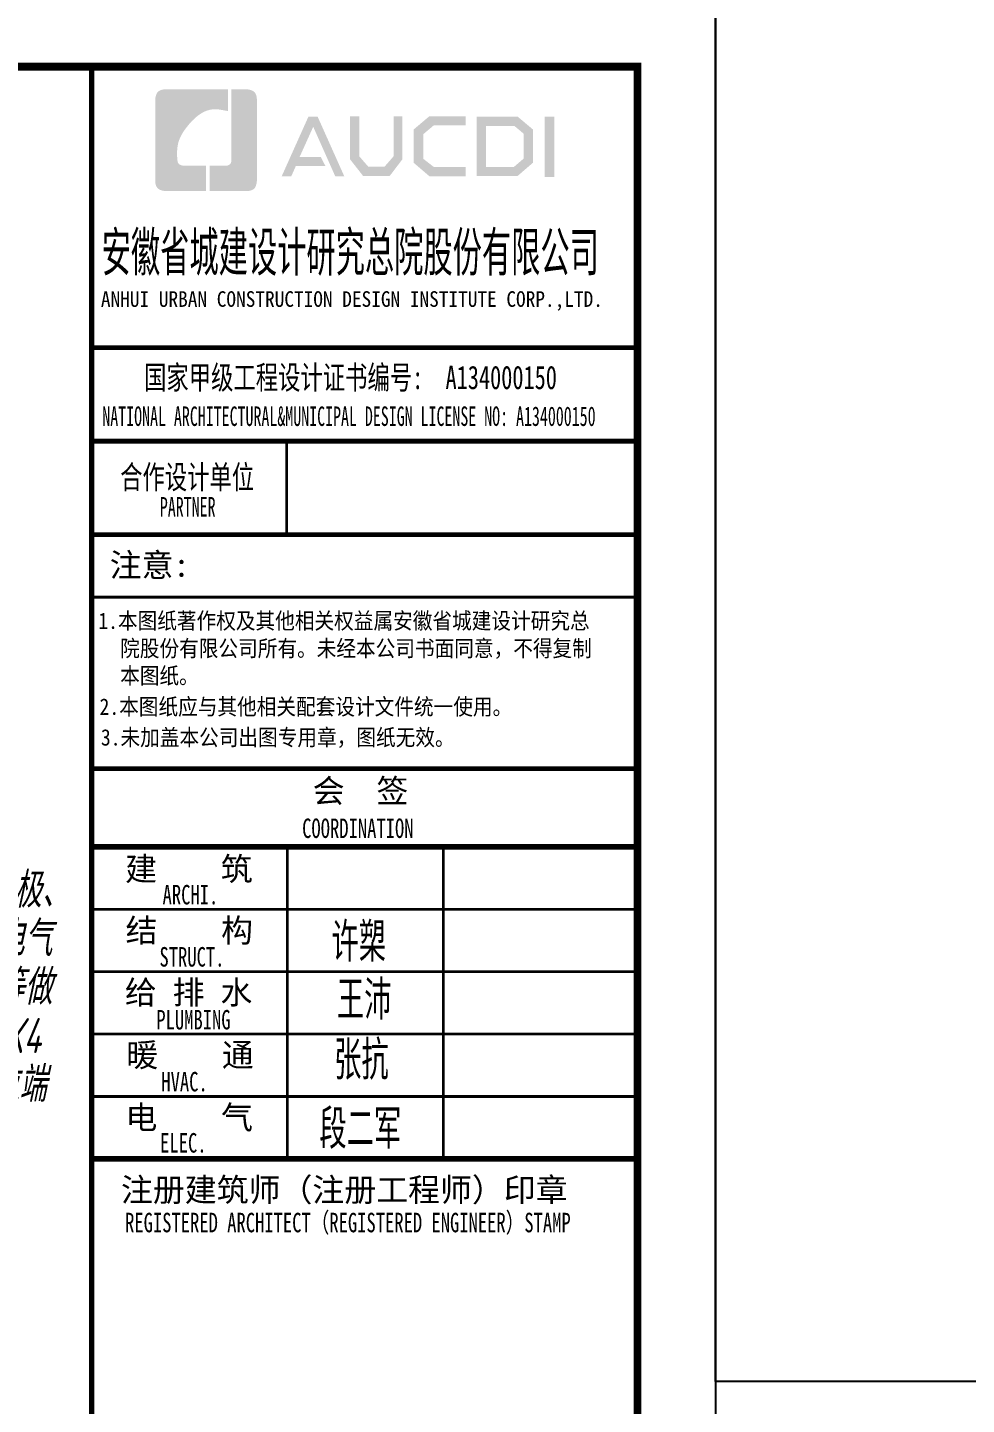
# Model space of a CAD drawing. Extents: x 491024 to 1725648, y 860327 to 1705161.
# Drawn here: x 601392 to 613434, y 1153616 to 1171267 of the extents above; entities that cross this region are included whole.
import ezdxf

# ---------------------------------------------------------------- set-up
doc = ezdxf.new("R2010")
doc.units = 0
doc.header["$LTSCALE"] = 1000
doc.header["$MEASUREMENT"] = 0
for name, color, linetype in [('DIM-照明', 3, 'Continuous'), ('PUB_TITLE', 7, 'Continuous'), ('text', 8, 'Continuous'), ('图框', 140, 'Continuous'), ('图签文字', 147, 'Continuous')]:
    doc.layers.add(name, color=color, linetype=linetype)
doc.styles.add('FFDI-TEXT', font='gbeitc.shx', dxfattribs={"width": 0.8, "height": 4.5, "bigfont": 'hztxt.shx'})
doc.styles.add('HT', font='simhei.ttf')
doc.styles.add('建筑图签-1', font='simhei.ttf', dxfattribs={"width": 0.7})
doc.styles.add('建筑图签-2', font='TXT.shx', dxfattribs={"width": 0.5, "bigfont": 'HZTXT.shx'})

# ---------------------------------------------------------------- blocks, each defined once
blk = doc.blocks.new('院标1')
h = blk.add_hatch(color=150)
h.dxf.hatch_style = 1
h.set_gradient(color1=(33, 113, 253), color2=(33, 113, 253), tint=1, name='INVCURVED')
edge = h.paths.add_edge_path()
edge.add_spline(control_points=[(116373, 648379), (116379, 648379), (116382, 648379), (116391, 648379), (116391, 648379), (116391, 648379), (116616, 648379), (116616, 648379), (116616, 648379), (116616, 648379), (116616, 648054), (116616, 648054), (116616, 648054), (116616, 648054), (116108, 648054), (116108, 648054), (116108, 648054), (116028, 648054), (115963, 648111), (115963, 648199), (115963, 648199), (115963, 648199), (115963, 649215), (115963, 649215), (115963, 649215), (115963, 649295), (116018, 649360), (116108, 649360), (116108, 649360), (116108, 649360), (116897, 649360), (116897, 649360), (116897, 649360), (116897, 649360), (116897, 649080), (116897, 649080), (116897, 649080), (116897, 649080), (116566, 649140), (116356, 648859), (116356, 648859), (116245, 648719), (116240, 648545), (116247, 648466), (116247, 648466), (116254, 648386), (116247, 648466), (116247, 648466), (116247, 648466), (116247, 648466), (116258, 648374), (116373, 648379)], knot_values=[0, 0, 0, 0, 0.071429, 0.071429, 0.071429, 0.107143, 0.142857, 0.142857, 0.142857, 0.178571, 0.214286, 0.214286, 0.214286, 0.25, 0.285714, 0.285714, 0.285714, 0.321429, 0.357143, 0.357143, 0.357143, 0.392857, 0.428571, 0.428571, 0.428571, 0.464286, 0.5, 0.5, 0.5, 0.535714, 0.571429, 0.571429, 0.571429, 0.607143, 0.642857, 0.642857, 0.642857, 0.678571, 0.714286, 0.714286, 0.714286, 0.75, 0.785714, 0.785714, 0.785714, 0.821429, 0.857143, 0.857143, 0.857143, 0.928571, 1, 1, 1, 1], degree=3, periodic=0)
h = blk.add_hatch(color=150)
h.dxf.hatch_style = 1
h.set_gradient(color1=(33, 113, 253), color2=(33, 113, 253), tint=1, name='INVCURVED')
edge = h.paths.add_edge_path()
edge.add_spline(control_points=[(117268, 649215), (117268, 649215), (117268, 648199), (117268, 648199), (117268, 648199), (117268, 648114), (117212, 648054), (117123, 648054), (117123, 648054), (117123, 648054), (116663, 648054), (116663, 648054), (116663, 648054), (116663, 648054), (116663, 648379), (116663, 648379), (116663, 648379), (116663, 648379), (116865, 648379), (116865, 648379), (116865, 648379), (116907, 648379), (116941, 648413), (116941, 648455), (116941, 648455), (116941, 648455), (116941, 649360), (116941, 649360), (116941, 649360), (116941, 649360), (117123, 649360), (117123, 649360), (117123, 649360), (117204, 649360), (117268, 649306), (117268, 649215)], knot_values=[0, 0, 0, 0, 0.1, 0.1, 0.1, 0.15, 0.2, 0.2, 0.2, 0.25, 0.3, 0.3, 0.3, 0.35, 0.4, 0.4, 0.4, 0.45, 0.5, 0.5, 0.5, 0.55, 0.6, 0.6, 0.6, 0.65, 0.7, 0.7, 0.7, 0.75, 0.8, 0.8, 0.8, 0.9, 1, 1, 1, 1], degree=3, periodic=0)
blk = doc.blocks.new('2q3q2342q35q2343r5q23rwetr')
at = {"layer": 'PUB_TITLE'}
h = blk.add_hatch(color=147, dxfattribs=at)
h.paths.add_polyline_path([(3533426, 3160669), (3533552, 3160669), (3533552, 3159898), (3533426, 3159898)])
h.paths.add_polyline_path([(3532673, 3160552), (3532673, 3160026), (3533034, 3160026), (3533158, 3160133), (3533158, 3160451), (3533038, 3160552)], flags=16)
h.paths.add_polyline_path([(3532555, 3160670), (3532555, 3159908), (3533078, 3159908), (3533276, 3160078), (3533276, 3160506), (3533081, 3160670)])
h.paths.add_polyline_path([(3532412, 3160674), (3532412, 3160558), (3532005, 3160558), (3531873, 3160447), (3531873, 3160128), (3532005, 3160025), (3532415, 3160025), (3532415, 3159904), (3531951, 3159904), (3531748, 3160078), (3531748, 3160506), (3531947, 3160674)])
h.paths.add_polyline_path([(3530929, 3160672), (3531050, 3160672), (3531050, 3160161), (3531164, 3160030), (3531375, 3160030), (3531489, 3160161), (3531489, 3160672), (3531603, 3160672), (3531603, 3160124), (3531438, 3159907), (3531101, 3159907), (3530929, 3160126)])
h.paths.add_polyline_path([(3530398, 3160671), (3530515, 3160671), (3530857, 3159906), (3530741, 3159906), (3530459, 3160540), (3530284, 3160152), (3530556, 3160152), (3530616, 3160037), (3530236, 3160037), (3530177, 3159904), (3530054, 3159904)])
at = {"layer": '图框'}
for p, q in [((3527618, 3157710), (3534618, 3157710)), ((3527618, 3157710), (3534618, 3157710)), ((3527618, 3156510), (3534618, 3156510))]:
    blk.add_line(p, q, dxfattribs=at)
for points, const_width in [([(3527618, 3121310), (3527618, 3161310)], 70), ([(3527618, 3157710), (3534618, 3157710)], 60), ([(3527618, 3156510), (3534618, 3156510)], 60), ([(3527618, 3156510), (3534618, 3156510)], 60), ([(3530118, 3156510), (3530118, 3155310)], 35), ([(3527618, 3155310), (3534618, 3155310)], 60), ([(3527618, 3155310), (3534618, 3155310)], 60), ([(3527618, 3154510), (3534618, 3154510)], 35), ([(3527626, 3152310), (3534626, 3152310)], 60), ([(3527626, 3151310), (3534626, 3151310)], 70), ([(3527626, 3151310), (3534626, 3151310)], 70), ([(3530126, 3151310), (3530126, 3147310)], 35), ([(3532126, 3151310), (3532126, 3147310)], 35), ([(3527626, 3150510), (3534626, 3150510)], 35), ([(3527626, 3149710), (3534626, 3149710)], 35), ([(3527626, 3148910), (3534626, 3148910)], 35), ([(3527626, 3148110), (3534626, 3148110)], 35), ([(3527626, 3147310), (3534626, 3147310)], 70)]:
    blk.add_lwpolyline(points, dxfattribs=dict(at, const_width=const_width))
blk.add_blockref('院标1', (3412469, 2511661))
at = {"layer": 'PUB_TITLE', "style": 'HT', "width": 0.88}
for s, p in [('1.本图纸著作权及其他相关权益属安徽省城建设计研究总', (3527703, 3154103)), ('院股份有限公司所有。未经本公司书面同意，不得复制', (3527983, 3153749)), ('本图纸。', (3527983, 3153399)), (' 2.本图纸应与其他相关配套设计文件统一使用。 ', (3527593, 3153002)), ('3.未加盖本公司出图专用章，图纸无效。', (3527736, 3152608))]:
    blk.add_text(s, height=210, dxfattribs=at).set_placement(p)
at = {"layer": '图签文字', "color": 7, "style": '建筑图签-1'}
for s, height, width, p in [('安徽省城建设计研究总院股份有限公司', 500, 0.55, (3527746, 3158687)), ('国家甲级工程设计证书编号:  A134000150', 300, 0.7, (3528290, 3157177)), ('合作设计单位', 300, 0.7, (3527983, 3155900))]:
    blk.add_text(s, height=height, dxfattribs=dict(at, width=width)).set_placement(p)
at = {"layer": '图签文字', "linetype": 'Continuous', "style": '建筑图签-1', "width": 0.91}
blk.add_text('ANHUI URBAN CONSTRUCTION DESIGN INSTITUTE CORP.,LTD.', height=200, dxfattribs=at).set_placement((3527736, 3158232))
at = {"layer": '图签文字', "style": '建筑图签-1'}
for s, width, p in [('NATIONAL ARCHITECTURAL&MUNICIPAL DESIGN LICENSE NO: A134000150', 0.6, (3527754, 3156705)), ('PARTNER', 0.6, (3528492, 3155544)), ('COORDINATION', 0.7, (3530317, 3151423)), ('ARCHI.', 0.7, (3528527, 3150572)), ('STRUCT.', 0.7, (3528487, 3149775)), ('PLUMBING', 0.7, (3528447, 3148969)), ('HVAC.', 0.7, (3528511, 3148175)), ('ELEC.', 0.7, (3528496, 3147391)), ('REGISTERED ARCHITECT（REGISTERED ENGINEER）STAMP', 0.7, (3528046, 3146369))]:
    blk.add_text(s, height=250, dxfattribs=dict(at, width=width)).set_placement(p)
at = {"layer": '图签文字', "color": 7, "style": '建筑图签-1'}
for s, p in [('注意:', (3527849, 3154773)), ('会  签', (3530452, 3151878)), ('建    筑', (3528047, 3150877)), ('结    构', (3528052, 3150089)), ('给 排 水', (3528043, 3149295)), ('暖    通', (3528061, 3148492)), ('电    气', (3528051, 3147692)), ('注册建筑师（注册工程师）印章', (3527993, 3146764))]:
    blk.add_text(s, height=300, dxfattribs=at).set_placement(p)
at = {"layer": '图签文字', "color": 1, "style": '建筑图签-2', "width": 0.7}
for s, p in [('许槊', (3530692, 3149838)), ('王沛', (3530763, 3149097)), ('张抗', (3530727, 3148326)), ('段二军', (3530538, 3147442))]:
    blk.add_text(s, height=500, dxfattribs=at).set_placement(p)

msp = doc.modelspace()

# ---------------------------------------------------------------- linework, layer by layer
at = {"layer": 'text', "color": 2}
msp.add_lwpolyline([(640213, 1153910.3), (610214.8, 1153910.3), (610214.8, 1171718.7), (640213, 1171718.7)], close=True, dxfattribs=at)
at = {"layer": '图框'}
msp.add_lwpolyline([(550815, 1171718.7), (610214.8, 1171718.7), (610214.8, 1129764.5), (550815, 1129764.5)], close=True, dxfattribs=at)
at = {"layer": '图框', "const_width": 100}
msp.add_lwpolyline([(553315, 1130764.5), (609215, 1130764.5), (609215, 1170764.5), (553315, 1170764.5)], close=True, dxfattribs=at)

# ---------------------------------------------------------------- block references
at = {"layer": '图框'}
msp.add_blockref('2q3q2342q35q2343r5q23rwetr', (-2925402.8, -1990545.6), dxfattribs=at)

# ---------------------------------------------------------------- texts
at = {"layer": 'DIM-照明', "color": 7, "linetype": 'Continuous', "style": 'FFDI-TEXT', "width": 0.8}
for s, p in [('5．总等电位联结及局部等电位联结：在配电室内设置总等电位联结带，即利用配电室接地线作为总等电位联结带。总等电位联结带应与共用接地极、', (578305.9, 1159986, 0)), ('防雷引下线焊接连通。所有电气设备，正常情况下不带电的金属外壳，共用设施的管道，如上、下水、燃气、空调等金属管道，配线用的钢管、电气', (578305.9, 1159364, 0)), ('安装构件、电缆支架、桥架、室外路灯金属杆、金属接线盒等，均需与总等电位联结带连接，以策安全。配电室，电井，电梯井道导轨，卫生间等做', (578305.9, 1158742, 0))]:
    msp.add_text(s, height=450, dxfattribs=at).set_placement(p)
at = {"layer": 'DIM-照明', "color": 7, "linetype": 'Continuous', "style": 'FFDI-TEXT', "width": 0.78}
for s, p in [('局部等电位联结。在电梯井道内垂直敷设一根40X4热镀锌扁钢接地干线，并在电梯机房内设置局部等电位连接端子箱；强弱电井内垂直敷设一根40X4', (578305.9, 1158120, 0)), ('热镀锌扁钢接地干线，并在每层距地0.5米处设置等电位联结端子箱，并使电梯机房与电井内的所有金属外壳，桥架，构件及结构板内钢筋等与等电位端', (578305.9, 1157498, 0))]:
    msp.add_text(s, height=450, rotation=0, dxfattribs=at).set_placement(p)

doc.saveas('drawing.dxf')
